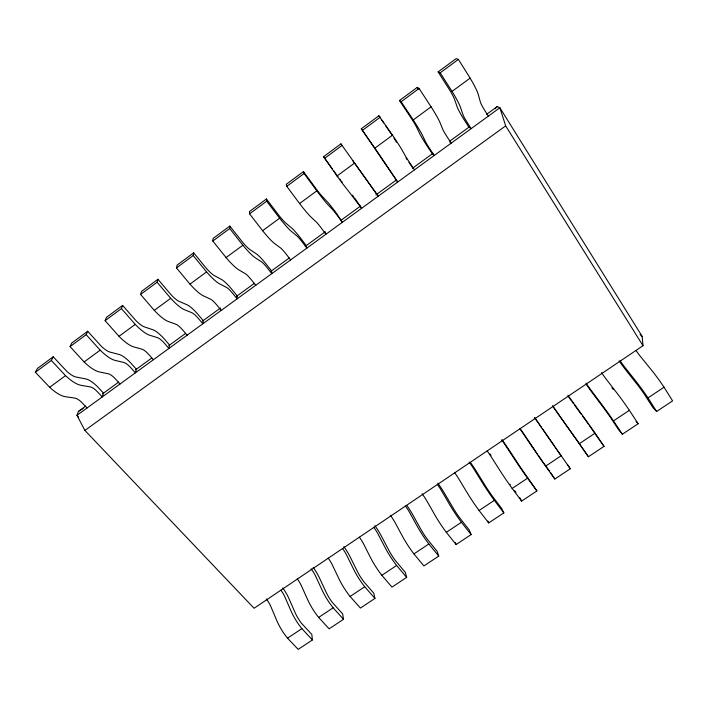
<?xml version="1.0" encoding="UTF-8"?>
<svg xmlns="http://www.w3.org/2000/svg" width="708" height="708" viewBox="0 0 708 708"><rect width="100%" height="100%" fill="white"/><g stroke="black" fill="none" stroke-linecap="round" stroke-linejoin="round"><path stroke-width="1.06" d="M229.834 226.073L242.667 242.331A19.824 2.832 53.4 0 0 249.508 249.269L256.845 254.207A23.152 3.328 53.8 0 1 266.358 264.323L271.509 270.872L271.801 273.615L267.73 268.429A12.832 1.85 53.8 0 0 261.456 261.801L255.331 257.8A30.338 4.337 53.4 0 1 242.888 245.225L229.719 228.525L229.834 226.073L213.09 238.463L212.807 241.03L226.073 257.579A30.258 4.938 53.2 0 0 238.826 269.881L245.242 273.642A12.797 2.097 53.6 0 1 251.641 280.147L255.747 285.289M193.196 255.544L193.673 252.827L206.718 268.783A19.718 3.673 52.9 0 0 213.913 275.394L221.976 279.74A23.019 4.319 53.4 0 1 231.932 289.439L237.162 295.864L237.127 298.838L232.985 293.74A12.753 2.39 53.4 0 0 226.427 287.386L219.675 283.899A30.161 5.62 52.9 0 1 206.577 271.916L193.196 255.544L176.478 267.898L189.965 284.138A30.081 6.204 52.6 0 0 203.355 295.838L210.4 299.095A12.726 2.637 53.2 0 1 217.082 305.325L221.25 310.378M176.478 267.898L177.133 265.075L193.673 252.827M157.105 282.235L157.937 279.271L171.186 294.926A19.603 4.496 52.4 0 0 178.726 301.21L187.505 304.98A22.886 5.283 53 0 1 197.877 314.272L203.196 320.591L202.833 323.768L198.629 318.768A12.682 2.929 53 0 0 191.797 312.679L184.425 309.688A29.993 6.876 52.4 0 1 170.69 298.307L157.105 282.235L140.591 294.448L154.273 310.378A29.922 7.443 52.1 0 0 168.292 321.494L175.947 324.264A12.655 3.168 52.8 0 1 182.903 330.229L187.142 335.185M140.591 294.448L141.582 291.377L157.937 279.271M121.431 308.617L122.617 305.413L136.069 320.768A19.497 5.292 51.8 0 0 143.945 326.742L153.415 329.937A22.762 6.222 52.6 0 1 164.203 338.84L169.601 345.035L168.929 348.433L164.663 343.522A12.611 3.443 52.6 0 0 157.548 337.698L149.583 335.194A29.833 8.098 51.8 0 1 135.228 324.388L121.431 308.617L105.111 320.689L118.997 336.318A29.754 8.655 51.6 0 0 133.635 346.858L141.874 349.15A12.585 3.682 52.4 0 1 149.114 354.85L153.406 359.726M85.615 406.162L78.473 411.366L76.96 415.322L84.907 430.429L254.075 608.278L643.006 345.716L642.191 336.45L499.875 107.74L497.335 106.519L486.617 114.324M105.111 320.689L106.457 317.37L122.617 305.413M86.181 334.689L87.703 331.247L101.35 346.309A19.39 6.071 51.3 0 0 109.554 351.973L119.705 354.62A22.638 7.142 52.2 0 1 130.9 363.133L136.379 369.222L135.396 372.824L131.069 368.001A12.549 3.956 52.2 0 0 123.688 362.434L115.138 360.399A29.674 9.293 51.3 0 1 100.173 350.159L86.181 334.689L70.057 346.619L84.137 361.956A29.603 9.832 51 0 0 99.368 371.939L108.191 373.753A12.514 4.186 52 0 1 115.687 379.205L120.041 383.993M70.057 346.619L71.729 343.07L87.703 331.247M51.348 360.452L53.197 356.779L67.03 371.567A19.293 6.832 50.7 0 0 75.552 376.93L86.376 379.028A22.514 8.036 51.7 0 1 97.961 387.161L103.51 393.135L102.226 396.94L97.846 392.205A12.479 4.452 51.7 0 0 90.199 386.887L81.075 385.32A29.515 10.461 50.7 0 1 65.525 375.638L51.348 360.452L35.4 372.249L49.666 387.294A29.444 10.992 50.4 0 0 65.49 396.737L74.871 398.091A12.452 4.682 51.5 0 1 82.632 403.294L87.04 407.985M35.4 372.249L37.409 368.47L53.197 356.779M495.007 108.713L497.335 106.519M266.42 198.992L266.677 201.187L279.625 218.206A30.515 3.027 53.9 0 0 291.404 231.401L296.891 235.914A12.903 1.283 54.2 0 1 302.865 242.826L306.865 248.11L306.245 245.596L301.183 238.923A23.284 2.319 54.2 0 0 292.103 228.392L285.519 222.843A19.939 1.974 53.9 0 1 279.041 215.568L266.42 198.992L249.481 211.533L249.561 213.843L262.615 230.711A30.426 3.637 53.7 0 0 274.704 243.623L280.492 247.897A12.868 1.549 54 0 1 286.598 254.676L290.634 259.916M303.458 171.593L304.086 173.513L316.812 190.859A30.692 1.681 54.4 0 0 327.91 204.692L332.733 209.736A12.974 0.717 54.5 0 1 338.397 216.931L342.336 222.312L336.397 213.232A23.417 1.292 54.5 0 0 327.769 202.276L321.954 196.107A20.063 1.097 54.4 0 1 315.848 188.478L303.458 171.593L286.306 184.275L286.767 186.328L299.59 203.523A30.612 2.31 54.2 0 0 311.007 217.055L316.14 221.861A12.939 0.982 54.4 0 1 321.945 228.923L325.919 234.251L325.114 231.861M354.487 197.851A23.488 0.726 54.7 0 1 355.522 199.284L361.602 208.302L347.743 190.178A30.789 0.947 54.6 0 1 337.017 176L323.574 156.698L340.929 143.857L378.214 196.222L352.699 160.53M361.292 128.785L374.895 148.149A30.984 0.451 55.2 0 1 384.904 162.973L397.701 182.044L361.292 128.785L378.86 115.785L392.533 135.175A31.072 1.106 55.4 0 1 402.215 150.317L405.666 156.459A13.133 0.469 55.3 0 0 410.711 164.247L414.507 169.823M399.48 100.536L401.126 101.748L413.242 119.953A31.179 1.876 55.7 0 1 422.517 135.449L425.596 141.901A13.178 0.796 55.5 0 0 430.464 149.848L434.225 155.486L432.349 153.822L427.605 146.706A23.771 1.443 55.5 0 1 420.189 134.608L416.392 126.794A20.373 1.23 55.7 0 0 411.268 118.263L399.48 100.536L417.251 87.376L419.092 88.456L431.092 106.828A31.267 2.549 55.9 0 1 440.031 122.634L442.783 129.352A13.213 1.08 55.7 0 0 447.5 137.441L451.217 143.122L449.854 142.087M438.119 71.933L440.19 72.853L452.049 91.412A31.373 3.336 56.2 0 1 460.589 107.598L462.944 114.625A13.257 1.416 55.9 0 0 467.484 122.882L471.165 128.617L468.917 127.201L464.271 119.953A23.922 2.558 55.9 0 1 457.35 107.395L454.386 98.908A20.505 2.177 56.2 0 0 449.669 90.013L438.119 71.933L456.12 58.614L458.377 59.401L470.13 78.119A31.462 4.027 56.5 0 1 478.307 94.624L480.334 101.925A13.293 1.708 56.1 0 0 484.715 110.324L488.361 116.112M212.807 241.03L229.719 228.525M249.561 213.843L266.677 201.187M286.767 186.328L304.086 173.513M324.423 158.477L341.955 145.512L340.929 143.857M362.54 130.29L380.293 117.156M401.126 101.748L419.092 88.456M440.19 72.853L458.377 59.401M49.666 387.294L65.525 375.638M84.137 361.956L100.173 350.159M118.997 336.318L135.228 324.388M154.273 310.378L170.69 298.307M189.965 284.138L206.577 271.916M226.073 257.579L242.888 245.225M262.615 230.711L279.625 218.206M299.59 203.523L316.812 190.859M337.017 176L354.442 163.185M374.895 148.149L392.533 135.175M413.242 119.953L431.092 106.828M452.049 91.412L470.13 78.119M102.589 393.816L118.661 382.116M135.626 369.762L151.707 358.062M168.672 345.716L185.646 333.362M202.612 321.016L220.471 308.015M236.552 296.316L254.411 283.315M270.491 271.615L289.245 257.969M305.316 246.269L324.963 231.967M341.044 220.268L360.691 205.966M375.877 194.921L396.418 179.965M412.49 168.265L433.031 153.317M450.005 140.972L468.758 127.325M84.907 430.429L505.662 125.882L499.875 107.74L76.96 415.322L78.482 416.924M287.536 638.182L301.865 628.633L312.414 639.926L298.156 649.386L287.536 638.182A25.479 8.337 58.5 0 1 276.678 620.332L270.837 606.499A11.151 3.761 57.9 0 0 266.27 598.995M318.662 617.438L333.132 607.791L343.522 619.279L329.123 628.837L318.662 617.438A25.603 7.452 58 0 1 307.626 599.579L301.458 585.879A11.204 3.363 57.6 0 0 297.351 579.047M350.097 596.481L364.717 586.737L374.939 598.428L360.399 608.084L350.097 596.481A25.727 6.549 57.6 0 1 338.875 578.622L332.388 565.046A11.257 2.956 57.2 0 0 328.202 558.223M381.851 575.312L396.613 565.471L406.675 577.365L391.984 587.118L381.851 575.312A25.851 5.62 57.2 0 1 370.443 557.453L363.62 544.01A11.319 2.54 56.8 0 0 359.354 537.186M413.932 553.93L428.844 543.983L438.739 556.09L423.897 565.94L413.932 553.93A25.975 4.682 56.8 0 1 402.339 536.062L395.17 522.752A11.372 2.115 56.5 0 0 390.303 515.238M446.341 532.327L461.412 522.283L471.121 534.593L456.129 544.54L446.341 532.327A26.099 3.717 56.4 0 1 434.553 514.45L427.048 501.291A11.425 1.681 56.2 0 0 422.092 493.777M479.077 510.503L494.308 500.352L503.839 512.884L488.697 522.929L479.077 510.503A26.231 2.735 56 0 1 467.103 492.626L459.235 479.608A11.487 1.239 55.9 0 0 454.722 472.802M512.158 488.449L527.548 478.192L536.894 490.945L521.601 501.096L512.158 488.449A26.364 1.726 55.6 0 1 499.981 470.572L491.759 457.695A11.549 0.779 55.5 0 0 487.157 450.908M519.929 428.783L533.204 448.288A26.506 0.708 55.3 0 0 545.585 466.165L561.134 455.802L556.984 449.89M574.135 436.181L579.365 443.651L595.074 433.181L604.039 446.376L588.419 456.749L556.267 411.029M585.976 383.108A11.735 0.637 54.5 0 0 591.357 390.621L600.694 403.029A26.78 1.398 54.5 0 1 613.491 420.897L629.368 410.321L638.138 423.747L622.359 434.225L619.013 430.269L610.296 417.198A17.505 0.92 54.5 0 0 603.322 407.454L592.428 392.958A21.169 1.142 54.5 0 1 586.56 384.833M620.288 361.036A11.797 1.124 54.2 0 0 625.244 367.788L634.97 380.037A26.931 2.487 54.1 0 1 647.979 397.905L664.024 387.214L672.6 400.878L656.652 411.463L652.988 407.693L644.457 394.391A17.603 1.628 54.1 0 0 637.368 384.648L626.031 370.337A21.284 2.035 54.2 0 1 619.075 360.859M545.585 466.165L554.833 479.033L570.294 468.776L567.435 464.554M78.473 411.366L83.102 408.551M640.076 334.592L642.191 336.45M636.05 421.428L638.138 423.747M342.15 182.062L341.743 181.575A20.125 0.619 54.6 0 1 341.344 181.071M604.039 446.376L592.392 429.862M611.898 387.754L613.163 389.391M514.716 490.653L515.99 492.361M581.144 414.162L574.48 405.038M582.445 415.941L585.135 419.632M509.919 484.201L510.264 484.67M323.574 156.698L332.326 168.876M333.574 170.61L335.849 173.77A20.125 0.619 54.6 0 0 336.592 174.779M549.62 471.262L543.036 462.094M550.868 472.997L554.833 479.033M559.975 416.463L573.754 435.854M559.17 415.339L553.426 407.197M555.727 410.268L552.523 405.693M570.294 468.776L557.771 450.863M535.699 419.251L534.655 417.764M535.726 419.145L537.31 421.552M555.709 447.925L556.399 448.916M534.77 417.782L536.23 420.012M557.09 449.899L554.842 446.819M537.655 421.906L538.611 423.287M536.691 420.525L541.408 427.296M555.01 446.925L538.894 423.835M554.32 445.934L542.186 428.429M567.922 395.303L582.383 415.304A26.709 0.823 54.7 0 1 595.074 433.181M579.365 443.651L588.419 456.749M378.86 115.785L380.072 117.572M381.293 119.36L383.727 122.944M385.55 125.626L390.789 133.343M408.95 162.327L412.826 168.026M527.026 438.633L536.283 452.35M613.491 420.897L622.359 434.225M417.251 87.376L418.446 89.199M647.979 397.905L656.652 411.463M505.662 125.882L643.006 345.716M536.894 490.945L525.159 474.024A17.275 0.823 55.5 0 1 518.468 464.28L508.663 449.332A20.886 1.027 55.4 0 0 502.149 439.81M396.117 141.671L396.445 142.228M519.663 497.52L521.601 501.096M503.839 512.884L501.583 508.326L492.228 496.007A17.187 1.487 55.8 0 1 485.653 486.263L476.263 471.147A20.78 1.85 55.7 0 0 470.811 462.961M487.847 521.079L488.697 522.929M471.121 534.593L469.156 529.876L459.634 517.769A17.098 2.133 56.2 0 1 453.155 508.025L444.173 492.741A20.674 2.664 56 0 0 437.907 483.192M455.394 542.629L456.129 544.54M438.739 556.09L437.048 551.205L427.366 539.301A17.019 2.77 56.6 0 1 420.995 529.557L412.419 514.123A20.567 3.451 56.4 0 0 407.197 505.893M406.675 577.365L405.277 572.33L395.427 560.621A16.93 3.39 57 0 1 389.161 550.886L380.966 535.283A20.461 4.23 56.7 0 0 374.93 525.717M374.939 598.428L373.815 593.242L363.815 581.728A16.85 4 57.4 0 1 357.646 571.993L349.832 556.24A20.364 4.991 57 0 0 343.902 546.665M343.522 619.279L342.663 613.942L332.503 602.623A16.771 4.602 57.8 0 1 326.441 592.888L319.007 576.985A20.267 5.735 57.4 0 0 313.193 567.409M312.414 639.926L311.821 634.439L301.511 623.314A16.691 5.186 58.3 0 1 295.546 613.579L288.483 597.534A20.16 6.46 57.8 0 0 282.775 587.941M461.412 522.283A26.161 3.266 56.2 0 1 449.536 504.406L441.863 491.308A11.461 1.478 56 0 0 437.394 484.502M428.844 543.983A26.037 4.239 56.6 0 1 417.162 526.115L409.844 512.875A11.399 1.912 56.4 0 0 405.463 506.061M494.308 500.352A26.293 2.274 55.8 0 1 482.236 482.475L474.21 469.519A11.514 1.027 55.7 0 0 469.13 462.005M396.613 565.471A25.904 5.186 57 0 1 385.125 547.603L378.143 534.221A11.337 2.345 56.7 0 0 373.842 527.407M527.548 478.192A26.426 1.257 55.5 0 1 515.274 460.315L506.884 447.509A11.576 0.566 55.4 0 0 501.724 439.995M490.06 453.996A20.833 1.407 55.5 0 1 490.989 455.377M364.717 586.737A25.78 6.124 57.4 0 1 353.407 568.878L346.761 555.364A11.284 2.761 57 0 0 342.539 548.541M520.628 429.34A20.948 0.575 55.2 0 1 526.256 437.5M542.363 461.147A17.319 0.46 55.3 0 1 538.257 455.235M537.584 454.253A17.319 0.46 55.3 0 1 536.93 453.297M340.398 179.859A20.125 0.619 54.6 0 1 339.849 179.151M337.999 176.681A20.125 0.619 54.6 0 1 337.309 175.752M352.495 195.134A23.488 0.726 54.7 0 1 353.469 196.461M573.542 403.737A21.107 0.673 54.7 0 1 572.577 402.401M571.604 401.047A21.107 0.673 54.7 0 1 568.674 396.905M585.817 420.561A17.452 0.54 54.7 0 1 588.605 424.464M589.313 425.464A17.452 0.54 54.7 0 1 592.056 429.375M407.038 159.495A23.7 0.85 55.3 0 1 406.073 158.052M391.489 134.396A20.311 0.726 55.4 0 1 392.161 135.414M393.967 138.202A20.311 0.726 55.4 0 1 394.967 139.777M395.4 140.476A20.311 0.726 55.4 0 1 395.79 141.113M301.865 628.633A25.541 7.93 58.3 0 1 290.926 610.783L284.926 597.012A11.178 3.584 57.8 0 0 280.864 590.171M333.132 607.791A25.656 7.036 57.8 0 1 322.007 589.932L315.688 576.285A11.231 3.177 57.4 0 0 311.016 568.772M664.024 387.214A26.992 3 53.9 0 0 650.918 369.346L641.005 357.177A11.824 1.354 54 0 1 636.005 350.425M629.368 410.321A26.851 1.903 54.3 0 0 616.473 392.444L606.951 380.116A11.762 0.858 54.4 0 1 601.535 372.603"/></g></svg>
